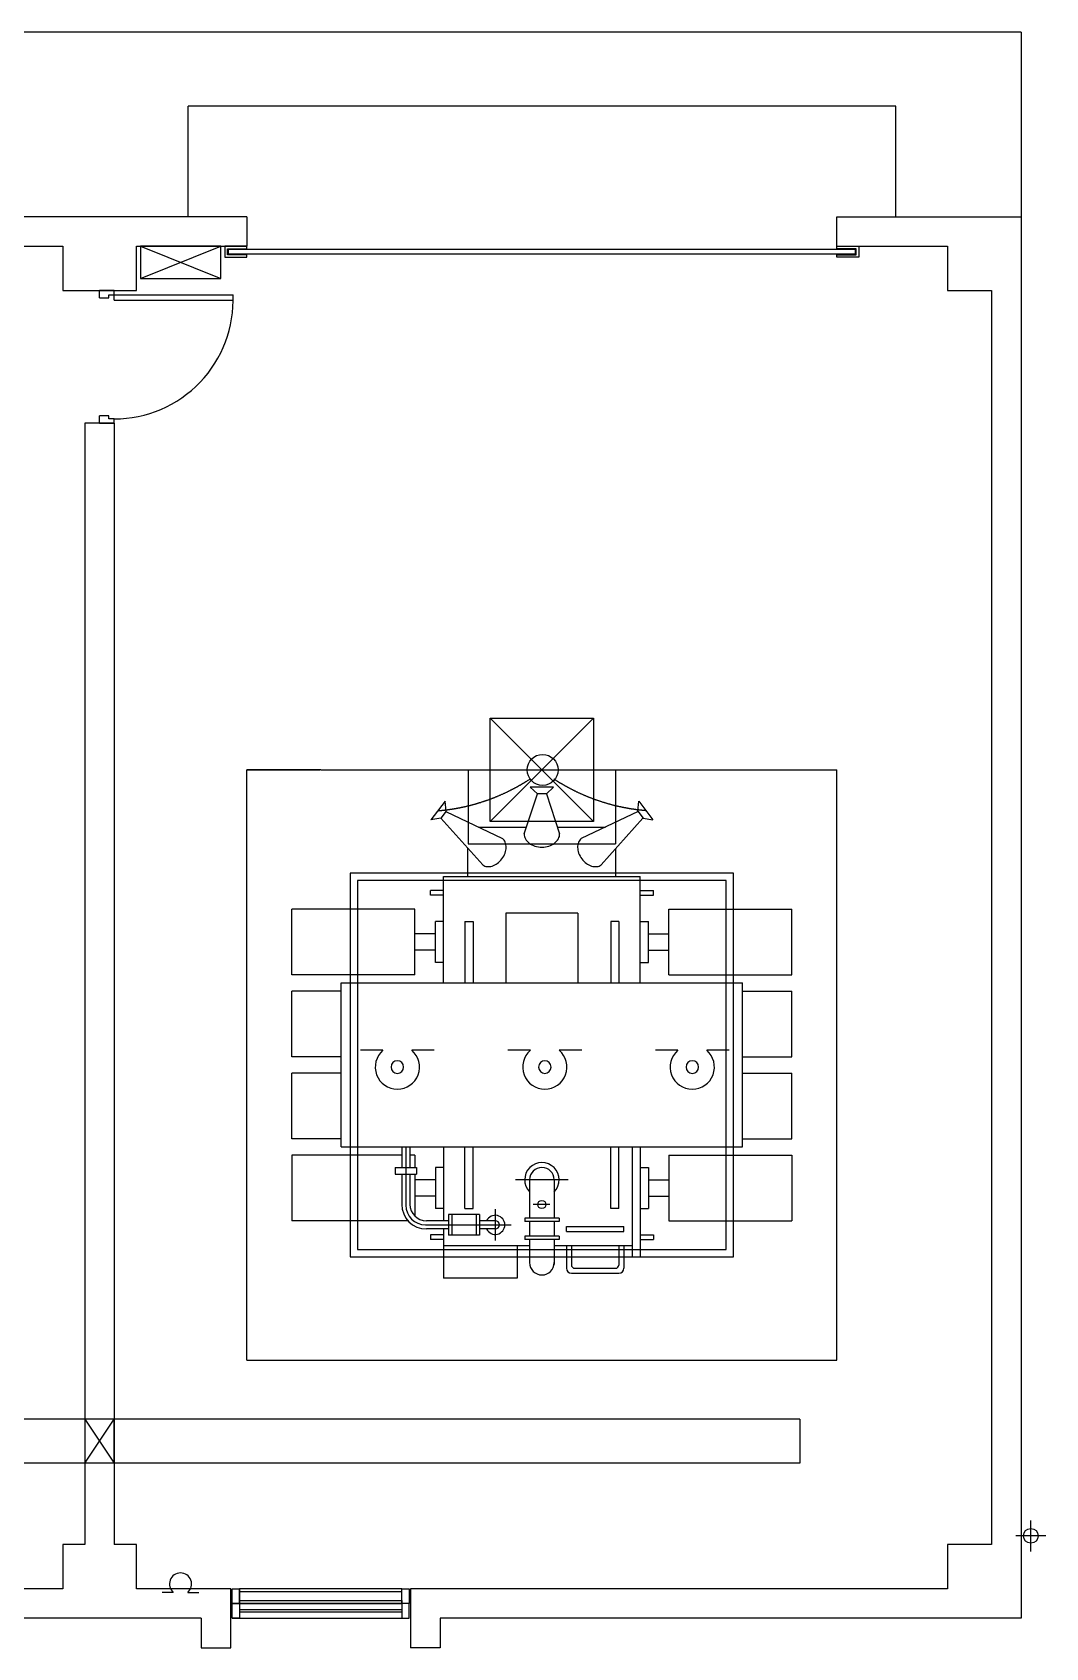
# Model space of a CAD drawing. Header units: millimetres. Extents: x 187491 to 227291, y -66367 to -35122.
# Drawn here: x 211818 to 218691, y -58541 to -47591 of the extents above; entities that cross this region are included whole.
import ezdxf

# ---------------------------------------------------------------- set-up
doc = ezdxf.new("R2010")
doc.units = ezdxf.units.MM
doc.layers.add('TZ-BASE', color=253, linetype='Continuous')

msp = doc.modelspace()

# ---------------------------------------------------------------- linework, layer by layer
at = {"layer": 'TZ-BASE'}
for p, q in [((218524.2, -47590.7), (196724.2, -47590.7)), ((218524.2, -47590.7), (218524.2, -48840.7)), ((212874.2, -48840.7), (212874.2, -48090.7)), ((217674.2, -48840.7), (217674.2, -48090.7)), ((213274.2, -48840.7), (211274.2, -48840.7)), ((213274.2, -48840.7), (213274.2, -49040.7)), ((217274, -49040.7), (217274, -48840.7)), ((217274.2, -48840.7), (218524.2, -48840.7)), ((218524.2, -48840.7), (218524.2, -58340.7)), ((211274.2, -49040.7), (212024.2, -49040.7)), ((212024.2, -49040.7), (212024.2, -49340.7)), ((212524.2, -49340.7), (212524.2, -49040.7)), ((212524.2, -49040.7), (213274.2, -49040.7)), ((212551.2, -49040.7), (212551.2, -49259.1)), ((213097.2, -49040.7), (212551.2, -49040.7)), ((212551.2, -49259.1), (213097.2, -49040.7)), ((212551.2, -49040.7), (213097.2, -49259.1)), ((213097.2, -49259.1), (213097.2, -49040.7)), ((213274.2, -49040.7), (213124.2, -49040.7)), ((213124.2, -49040.7), (213124.2, -49115.7)), ((213274.2, -49058.2), (213274.2, -49040.7)), ((217273.9, -49040.7), (217423.9, -49040.7)), ((217273.9, -49058.2), (217273.9, -49040.7)), ((217274.2, -49040.7), (218024.2, -49040.7)), ((217423.9, -49040.7), (217423.9, -49115.7)), ((218024.2, -49040.7), (218024.2, -49340.7)), ((213124.2, -49115.7), (213274.2, -49115.7)), ((213142.2, -49098.2), (213142.2, -49058.2)), ((213142.2, -49058.2), (213274.2, -49058.2)), ((213274.2, -49098.2), (213142.2, -49098.2)), ((213147.2, -49063.2), (213147.2, -49093.2)), ((217400.9, -49063.2), (213147.2, -49063.2)), ((213147.2, -49093.2), (217400.9, -49093.2)), ((213274.2, -49115.7), (213274.2, -49098.2)), ((217405.9, -49058.2), (217273.9, -49058.2)), ((217273.9, -49115.7), (217273.9, -49098.2)), ((217273.9, -49098.2), (217405.9, -49098.2)), ((217423.9, -49115.7), (217273.9, -49115.7)), ((217400.9, -49093.2), (217400.9, -49063.2)), ((217405.9, -49098.2), (217405.9, -49058.2)), ((212551.2, -49259.1), (213097.2, -49259.1)), ((212024.2, -49340.7), (212524.2, -49340.7)), ((212274.2, -49390.6), (212274.2, -49340.7)), ((212374.2, -49340.7), (212274.2, -49340.7)), ((212338.3, -49390.6), (212338.3, -49370.1)), ((212338.3, -49370.1), (212374.2, -49370.1)), ((212374.2, -49370.1), (212374.2, -49340.7)), ((212374.2, -49405.3), (212374.2, -49370.1)), ((212374.2, -49370.1), (213179.4, -49370.1)), ((218024.2, -49340.7), (218324.2, -49340.7)), ((218324.2, -49340.7), (218324.2, -57840.7)), ((212274.2, -49390.6), (212338.3, -49390.6)), ((212374.2, -49405.3), (213180.2, -49405.3)), ((212174.2, -50240.7), (212174.2, -57840.7)), ((212374.2, -50240.7), (212174.2, -50240.7)), ((212274.2, -50240.7), (212274.2, -50190.8)), ((212338.3, -50190.8), (212274.2, -50190.8)), ((212274.2, -50240.7), (212374.2, -50240.7)), ((212338.3, -50211.3), (212338.3, -50190.8)), ((212338.3, -50211.3), (212338.3, -50190.8)), ((212374.2, -50211.3), (212338.3, -50211.3)), ((212374.2, -50240.7), (212374.2, -50211.3)), ((212374.2, -50240.7), (212374.2, -57840.7)), ((213274.2, -53590.7), (213274.2, -52590.7)), ((213774.2, -52590.7), (213274.2, -52590.7)), ((213274.2, -52590.7), (213769.2, -52590.7)), ((213774.2, -52590.7), (214774.2, -52590.7)), ((214774.2, -52590.7), (214774.2, -53090.7)), ((214774.2, -52590.7), (215774.2, -52590.7)), ((215165.7, -52670.1), (215168.4, -52668.5)), ((215168.4, -52668.5), (215171.3, -52666.7)), ((215171.3, -52666.7), (215174.3, -52664.8)), ((215174.3, -52664.8), (215177.6, -52662.7)), ((215177.6, -52662.7), (215181.2, -52660.4)), ((215181.2, -52660.4), (215185.1, -52657.8)), ((215185.1, -52657.8), (215189.3, -52655)), ((215189.3, -52655), (215193.9, -52651.9)), ((215359.1, -52655), (215354.5, -52651.9)), ((215363.3, -52657.8), (215359.1, -52655)), ((215367.2, -52660.4), (215363.3, -52657.8)), ((215370.7, -52662.7), (215367.2, -52660.4)), ((215374.1, -52664.8), (215370.7, -52662.7)), ((215377.1, -52666.7), (215374.1, -52664.8)), ((215380, -52668.5), (215377.1, -52666.7)), ((215382.7, -52670.1), (215380, -52668.5)), ((215774.2, -52590.7), (216774.2, -52590.7)), ((215774.2, -52590.7), (215774.2, -53090.7)), ((216774.2, -52590.7), (217274.2, -52590.7)), ((216774.2, -52590.7), (217269.2, -52590.7)), ((217274.2, -53590.7), (217274.2, -52590.7)), ((214947.6, -52779.2), (214950.9, -52777.9)), ((214950.9, -52777.9), (214954.2, -52776.6)), ((214954.2, -52776.6), (214957.4, -52775.2)), ((214957.4, -52775.2), (214960.7, -52773.9)), ((214960.7, -52773.9), (214963.9, -52772.6)), ((214963.9, -52772.6), (214967.1, -52771.2)), ((214967.1, -52771.2), (214970.4, -52769.9)), ((214970.4, -52769.9), (214973.7, -52768.5)), ((214973.7, -52768.5), (214977.1, -52767)), ((214977.1, -52767), (214980.5, -52765.6)), ((214980.5, -52765.6), (214984.1, -52764)), ((214984.1, -52764), (214987.7, -52762.5)), ((214987.7, -52762.5), (214991.4, -52760.9)), ((214991.4, -52760.9), (214995.2, -52759.3)), ((214995.2, -52759.3), (214999.1, -52757.6)), ((214999.1, -52757.6), (215003, -52755.9)), ((215003, -52755.9), (215006.9, -52754.2)), ((215006.9, -52754.2), (215010.8, -52752.5)), ((215010.8, -52752.5), (215014.6, -52750.8)), ((215014.6, -52750.8), (215018.5, -52749)), ((215018.5, -52749), (215022.3, -52747.3)), ((215022.3, -52747.3), (215026, -52745.6)), ((215026, -52745.6), (215029.7, -52743.9)), ((215029.7, -52743.9), (215033.3, -52742.3)), ((215033.3, -52742.3), (215036.8, -52740.6)), ((215036.8, -52740.6), (215040.2, -52739)), ((215040.2, -52739), (215043.5, -52737.4)), ((215043.5, -52737.4), (215046.7, -52735.8)), ((215046.7, -52735.8), (215049.8, -52734.3)), ((215049.8, -52734.3), (215052.8, -52732.7)), ((215052.8, -52732.7), (215055.8, -52731.2)), ((215055.8, -52731.2), (215058.7, -52729.7)), ((215058.7, -52729.7), (215061.7, -52728.2)), ((215061.7, -52728.2), (215064.6, -52726.7)), ((215064.6, -52726.7), (215067.5, -52725.2)), ((215067.5, -52725.2), (215070.5, -52723.6)), ((215070.5, -52723.6), (215073.4, -52722.1)), ((215073.4, -52722.1), (215076.4, -52720.5)), ((215076.4, -52720.5), (215079.4, -52719)), ((215079.4, -52719), (215082.3, -52717.4)), ((215082.3, -52717.4), (215085.2, -52715.9)), ((215085.2, -52715.9), (215088, -52714.4)), ((215088, -52714.4), (215090.8, -52713)), ((215090.8, -52713), (215093.4, -52711.6)), ((215093.4, -52711.6), (215096, -52710.2)), ((215096, -52710.2), (215098.4, -52708.8)), ((215098.4, -52708.8), (215100.9, -52707.5)), ((215100.9, -52707.5), (215103.3, -52706.1)), ((215103.3, -52706.1), (215105.7, -52704.8)), ((215105.7, -52704.8), (215108.2, -52703.5)), ((215108.2, -52703.5), (215110.6, -52702.1)), ((215110.6, -52702.1), (215113.1, -52700.7)), ((215113.1, -52700.7), (215115.7, -52699.3)), ((215115.7, -52699.3), (215118.2, -52697.8)), ((215118.2, -52697.8), (215120.8, -52696.4)), ((215120.8, -52696.4), (215123.3, -52695)), ((215123.3, -52695), (215125.8, -52693.6)), ((215125.8, -52693.6), (215128.3, -52692.2)), ((215128.3, -52692.2), (215130.7, -52690.9)), ((215130.7, -52690.9), (215132.9, -52689.6)), ((215132.9, -52689.6), (215135.1, -52688.3)), ((215135.1, -52688.3), (215137.3, -52687.1)), ((215137.3, -52687.1), (215139.4, -52685.9)), ((215139.4, -52685.9), (215141.4, -52684.7)), ((215141.4, -52684.7), (215143.4, -52683.6)), ((215143.4, -52683.6), (215145.5, -52682.4)), ((215145.5, -52682.4), (215147.5, -52681.2)), ((215147.5, -52681.2), (215149.6, -52679.9)), ((215149.6, -52679.9), (215151.7, -52678.7)), ((215151.7, -52678.7), (215153.8, -52677.4)), ((215153.7, -53023.9), (215244, -52753)), ((215153.8, -52677.4), (215156, -52676.1)), ((215156, -52676.1), (215158.3, -52674.7)), ((215158.3, -52674.7), (215160.6, -52673.2)), ((215160.6, -52673.2), (215163.1, -52671.7)), ((215163.1, -52671.7), (215165.7, -52670.1)), ((215243.9, -52753), (215194.7, -52707.5)), ((215353.7, -52707.5), (215194.7, -52707.5)), ((215304.5, -52753), (215243.9, -52753)), ((215304.4, -52753), (215394.7, -53023.9)), ((215304.5, -52753), (215353.7, -52707.5)), ((215385.3, -52671.7), (215382.7, -52670.1)), ((215387.8, -52673.2), (215385.3, -52671.7)), ((215390.1, -52674.7), (215387.8, -52673.2)), ((215392.4, -52676.1), (215390.1, -52674.7)), ((215394.6, -52677.4), (215392.4, -52676.1)), ((215396.7, -52678.7), (215394.6, -52677.4)), ((215398.8, -52679.9), (215396.7, -52678.7)), ((215400.9, -52681.2), (215398.8, -52679.9)), ((215402.9, -52682.4), (215400.9, -52681.2)), ((215404.9, -52683.6), (215402.9, -52682.4)), ((215407, -52684.7), (215404.9, -52683.6)), ((215409, -52685.9), (215407, -52684.7)), ((215411.1, -52687.1), (215409, -52685.9)), ((215413.3, -52688.3), (215411.1, -52687.1)), ((215415.5, -52689.6), (215413.3, -52688.3)), ((215417.7, -52690.9), (215415.5, -52689.6)), ((215420.1, -52692.2), (215417.7, -52690.9)), ((215422.5, -52693.6), (215420.1, -52692.2)), ((215425.1, -52695), (215422.5, -52693.6)), ((215427.6, -52696.4), (215425.1, -52695)), ((215430.1, -52697.8), (215427.6, -52696.4)), ((215432.7, -52699.3), (215430.1, -52697.8)), ((215435.3, -52700.7), (215432.7, -52699.3)), ((215437.8, -52702.1), (215435.3, -52700.7)), ((215440.2, -52703.5), (215437.8, -52702.1)), ((215442.7, -52704.8), (215440.2, -52703.5)), ((215445.1, -52706.1), (215442.7, -52704.8)), ((215447.5, -52707.5), (215445.1, -52706.1)), ((215449.9, -52708.8), (215447.5, -52707.5)), ((215452.4, -52710.2), (215449.9, -52708.8)), ((215455, -52711.6), (215452.4, -52710.2)), ((215457.6, -52713), (215455, -52711.6)), ((215460.4, -52714.4), (215457.6, -52713)), ((215463.2, -52715.9), (215460.4, -52714.4)), ((215466.1, -52717.4), (215463.2, -52715.9)), ((215469, -52719), (215466.1, -52717.4)), ((215472, -52720.5), (215469, -52719)), ((215474.9, -52722.1), (215472, -52720.5)), ((215477.9, -52723.6), (215474.9, -52722.1)), ((215480.9, -52725.2), (215477.9, -52723.6)), ((215483.8, -52726.7), (215480.9, -52725.2)), ((215486.7, -52728.2), (215483.8, -52726.7)), ((215489.6, -52729.7), (215486.7, -52728.2)), ((215492.6, -52731.2), (215489.6, -52729.7)), ((215495.5, -52732.7), (215492.6, -52731.2)), ((215498.6, -52734.3), (215495.5, -52732.7)), ((215501.7, -52735.8), (215498.6, -52734.3)), ((215504.9, -52737.4), (215501.7, -52735.8)), ((215508.2, -52739), (215504.9, -52737.4)), ((215511.6, -52740.6), (215508.2, -52739)), ((215515.1, -52742.3), (215511.6, -52740.6)), ((215518.7, -52743.9), (215515.1, -52742.3)), ((215522.4, -52745.6), (215518.7, -52743.9)), ((215526.1, -52747.3), (215522.4, -52745.6)), ((215529.9, -52749), (215526.1, -52747.3)), ((215533.8, -52750.8), (215529.9, -52749)), ((215537.6, -52752.5), (215533.8, -52750.8)), ((215541.5, -52754.2), (215537.6, -52752.5)), ((215545.4, -52755.9), (215541.5, -52754.2)), ((215549.3, -52757.6), (215545.4, -52755.9)), ((215553.2, -52759.3), (215549.3, -52757.6)), ((215556.9, -52760.9), (215553.2, -52759.3)), ((215560.7, -52762.5), (215556.9, -52760.9)), ((215564.3, -52764), (215560.7, -52762.5)), ((215567.9, -52765.6), (215564.3, -52764)), ((215571.3, -52767), (215567.9, -52765.6)), ((215574.7, -52768.5), (215571.3, -52767)), ((215578, -52769.9), (215574.7, -52768.5)), ((215581.3, -52771.2), (215578, -52769.9)), ((215584.5, -52772.6), (215581.3, -52771.2)), ((215587.7, -52773.9), (215584.5, -52772.6)), ((215591, -52775.2), (215587.7, -52773.9)), ((215594.2, -52776.6), (215591, -52775.2)), ((215597.5, -52777.9), (215594.2, -52776.6)), ((215600.7, -52779.2), (215597.5, -52777.9)), ((214617.5, -52802.6), (214522, -52929.8)), ((214569, -52867.2), (214571, -52867)), ((214571, -52867), (214572.7, -52866.9)), ((214572.7, -52866.9), (214574.2, -52866.8)), ((214574.2, -52866.8), (214575.4, -52866.7)), ((214575.4, -52866.7), (214576.5, -52866.6)), ((214576.5, -52866.6), (214577.3, -52866.5)), ((214577.3, -52866.5), (214578.1, -52866.4)), ((214578.1, -52866.4), (214578.9, -52866.3)), ((214578.9, -52866.3), (214579.5, -52866.2)), ((214579.5, -52866.2), (214580.2, -52866.2)), ((214580.2, -52866.2), (214580.8, -52866.1)), ((214580.8, -52866.1), (214581.5, -52866)), ((214581.5, -52866), (214582.1, -52866)), ((214582.1, -52866), (214582.7, -52865.9)), ((214582.7, -52865.9), (214583.3, -52865.9)), ((214583.3, -52865.9), (214583.9, -52865.8)), ((214583.9, -52865.8), (214584.5, -52865.8)), ((214584.5, -52865.8), (214585.1, -52865.7)), ((214585.1, -52865.7), (214585.7, -52865.6)), ((214585.7, -52865.6), (214586.4, -52865.6)), ((214586.4, -52865.6), (214587, -52865.5)), ((214587, -52865.5), (214587.7, -52865.5)), ((214587.7, -52865.5), (214588.3, -52865.4)), ((214624.3, -52869.3), (214587.9, -52917.7)), ((214588.3, -52865.4), (214589, -52865.3)), ((214589, -52865.3), (214589.7, -52865.3)), ((214589.7, -52865.3), (214590.5, -52865.2)), ((214590.5, -52865.2), (214591.2, -52865.1)), ((214591.2, -52865.1), (214591.9, -52865.1)), ((214591.9, -52865.1), (214592.6, -52865)), ((214592.6, -52865), (214593.3, -52864.9)), ((214593.3, -52864.9), (214594, -52864.9)), ((214594, -52864.9), (214594.7, -52864.8)), ((214594.7, -52864.8), (214595.4, -52864.7)), ((214595.4, -52864.7), (214596, -52864.7)), ((214596, -52864.7), (214596.6, -52864.6)), ((214596.6, -52864.6), (214597.2, -52864.5)), ((214597.2, -52864.5), (214597.8, -52864.5)), ((214597.8, -52864.5), (214598.4, -52864.4)), ((214598.4, -52864.4), (214599, -52864.4)), ((214599, -52864.4), (214599.7, -52864.3)), ((214599.7, -52864.3), (214600.3, -52864.2)), ((214600.3, -52864.2), (214601, -52864.2)), ((214601, -52864.2), (214601.7, -52864.1)), ((214601.7, -52864.1), (214602.4, -52864)), ((214602.4, -52864), (214603.1, -52863.9)), ((214603.1, -52863.9), (214603.8, -52863.8)), ((214603.8, -52863.8), (214604.6, -52863.8)), ((214604.6, -52863.8), (214605.3, -52863.7)), ((214605.3, -52863.7), (214606, -52863.6)), ((214606, -52863.6), (214606.7, -52863.5)), ((214606.7, -52863.5), (214607.4, -52863.4)), ((214607.4, -52863.4), (214608.1, -52863.4)), ((214608.1, -52863.4), (214608.8, -52863.3)), ((214608.8, -52863.3), (214609.4, -52863.2)), ((214609.4, -52863.2), (214610.1, -52863.1)), ((214610.1, -52863.1), (214610.8, -52863.1)), ((214610.8, -52863.1), (214611.5, -52863)), ((214611.5, -52863), (214612.1, -52862.9)), ((214612.1, -52862.9), (214612.8, -52862.8)), ((214612.8, -52862.8), (214613.5, -52862.7)), ((214613.5, -52862.7), (214614.2, -52862.7)), ((214614.2, -52862.7), (214614.8, -52862.6)), ((214614.8, -52862.6), (214615.5, -52862.5)), ((214615.5, -52862.5), (214616.2, -52862.4)), ((214616.2, -52862.4), (214616.9, -52862.4)), ((214616.9, -52862.4), (214617.6, -52862.3)), ((214624.3, -52869.3), (214617.5, -52802.6)), ((214617.6, -52862.3), (214618.2, -52862.2)), ((214618.2, -52862.2), (214618.9, -52862.1)), ((214618.9, -52862.1), (214619.6, -52862)), ((214619.6, -52862), (214620.2, -52862)), ((214620.2, -52862), (214620.8, -52861.9)), ((214620.8, -52861.9), (214621.4, -52861.8)), ((214621.4, -52861.8), (214622, -52861.7)), ((214622, -52861.7), (214622.6, -52861.7)), ((214622, -52872.2), (215006.8, -53056.3)), ((214622.6, -52861.7), (214623.1, -52861.6)), ((214623.1, -52861.6), (214623.7, -52861.5)), ((214623.7, -52861.5), (214624.3, -52861.5)), ((214624.3, -52861.5), (214624.9, -52861.4)), ((214624.9, -52861.4), (214625.5, -52861.3)), ((214625.5, -52861.3), (214626.3, -52861.2)), ((214626.3, -52861.2), (214627, -52861.1)), ((214627, -52861.1), (214627.9, -52861)), ((214627.9, -52861), (214628.8, -52860.9)), ((214628.8, -52860.9), (214629.8, -52860.7)), ((214629.8, -52860.7), (214631, -52860.6)), ((214631, -52860.6), (214632.2, -52860.4)), ((214632.2, -52860.4), (214633.5, -52860.3)), ((214633.5, -52860.3), (214634.9, -52860.1)), ((214634.9, -52860.1), (214636.4, -52859.9)), ((214636.4, -52859.9), (214638, -52859.6)), ((214638, -52859.6), (214639.6, -52859.4)), ((214639.6, -52859.4), (214641.4, -52859.1)), ((214641.4, -52859.1), (214643.2, -52858.9)), ((214643.2, -52858.9), (214645.1, -52858.6)), ((214645.1, -52858.6), (214647, -52858.3)), ((214647, -52858.3), (214648.9, -52858.1)), ((214648.9, -52858.1), (214650.8, -52857.8)), ((214650.8, -52857.8), (214652.8, -52857.5)), ((214652.8, -52857.5), (214654.7, -52857.3)), ((214654.7, -52857.3), (214656.7, -52857)), ((214656.7, -52857), (214658.7, -52856.7)), ((214658.7, -52856.7), (214660.7, -52856.4)), ((214660.7, -52856.4), (214662.7, -52856.2)), ((214662.7, -52856.2), (214664.7, -52855.9)), ((214664.7, -52855.9), (214666.8, -52855.6)), ((214666.8, -52855.6), (214668.9, -52855.2)), ((214668.9, -52855.2), (214670.9, -52854.9)), ((214670.9, -52854.9), (214673, -52854.6)), ((214673, -52854.6), (214675.1, -52854.3)), ((214675.1, -52854.3), (214677.1, -52853.9)), ((214677.1, -52853.9), (214679.2, -52853.6)), ((214679.2, -52853.6), (214681.2, -52853.3)), ((214681.2, -52853.3), (214683.1, -52852.9)), ((214683.1, -52852.9), (214685.1, -52852.6)), ((214685.1, -52852.6), (214687, -52852.2)), ((214687, -52852.2), (214688.9, -52851.9)), ((214688.9, -52851.9), (214690.8, -52851.5)), ((214690.8, -52851.5), (214692.6, -52851.2)), ((214692.6, -52851.2), (214694.5, -52850.8)), ((214694.5, -52850.8), (214696.3, -52850.5)), ((214696.3, -52850.5), (214698.2, -52850.1)), ((214698.2, -52850.1), (214700.1, -52849.8)), ((214700.1, -52849.8), (214702, -52849.4)), ((214702, -52849.4), (214703.9, -52849.1)), ((214703.9, -52849.1), (214705.9, -52848.7)), ((214705.9, -52848.7), (214707.9, -52848.3)), ((214707.9, -52848.3), (214710, -52847.9)), ((214710, -52847.9), (214712.2, -52847.5)), ((214712.2, -52847.5), (214714.5, -52847)), ((214714.5, -52847), (214716.9, -52846.6)), ((214716.9, -52846.6), (214719.3, -52846.1)), ((214719.3, -52846.1), (214721.8, -52845.6)), ((214721.8, -52845.6), (214724.3, -52845.1)), ((214724.3, -52845.1), (214726.9, -52844.6)), ((214726.9, -52844.6), (214729.5, -52844.1)), ((214729.5, -52844.1), (214732, -52843.6)), ((214732, -52843.6), (214734.6, -52843.1)), ((214734.6, -52843.1), (214737.2, -52842.5)), ((214737.2, -52842.5), (214739.8, -52842)), ((214739.8, -52842), (214742.5, -52841.4)), ((214742.5, -52841.4), (214745.3, -52840.8)), ((214745.3, -52840.8), (214748.3, -52840.1)), ((214748.3, -52840.1), (214751.5, -52839.4)), ((214751.5, -52839.4), (214754.8, -52838.6)), ((214754.8, -52838.6), (214758.4, -52837.8)), ((214758.4, -52837.8), (214762.2, -52836.9)), ((214762.2, -52836.9), (214766.1, -52836)), ((214766.1, -52836), (214770.2, -52835)), ((214770.2, -52835), (214774.4, -52834)), ((214774.4, -52834), (214778.5, -52833)), ((214778.5, -52833), (214782.7, -52832)), ((214782.7, -52832), (214786.9, -52830.9)), ((214786.9, -52830.9), (214790.9, -52829.9)), ((214790.9, -52829.9), (214794.9, -52828.9)), ((214794.9, -52828.9), (214798.8, -52827.9)), ((214798.8, -52827.9), (214802.7, -52826.9)), ((214802.7, -52826.9), (214806.5, -52825.8)), ((214806.5, -52825.8), (214810.2, -52824.8)), ((214810.2, -52824.8), (214813.8, -52823.8)), ((214813.8, -52823.8), (214817.4, -52822.8)), ((214817.4, -52822.8), (214820.9, -52821.9)), ((214820.9, -52821.9), (214824.4, -52820.9)), ((214824.4, -52820.9), (214827.8, -52819.9)), ((214827.8, -52819.9), (214831.3, -52818.9)), ((214831.3, -52818.9), (214834.7, -52817.9)), ((214834.7, -52817.9), (214838.1, -52816.9)), ((214838.1, -52816.9), (214841.6, -52815.8)), ((214841.6, -52815.8), (214845.1, -52814.8)), ((214845.1, -52814.8), (214848.7, -52813.7)), ((214848.7, -52813.7), (214852.2, -52812.6)), ((214852.2, -52812.6), (214855.9, -52811.5)), ((214855.9, -52811.5), (214859.5, -52810.4)), ((214859.5, -52810.4), (214863.1, -52809.2)), ((214863.1, -52809.2), (214866.7, -52808.1)), ((214866.7, -52808.1), (214870.3, -52806.9)), ((214870.3, -52806.9), (214873.9, -52805.8)), ((214873.9, -52805.8), (214877.4, -52804.6)), ((214877.4, -52804.6), (214880.9, -52803.5)), ((214880.9, -52803.5), (214884.3, -52802.3)), ((214884.3, -52802.3), (214887.7, -52801.2)), ((214887.7, -52801.2), (214891.2, -52800)), ((214891.2, -52800), (214894.6, -52798.8)), ((214894.6, -52798.8), (214898.1, -52797.6)), ((214898.1, -52797.6), (214901.6, -52796.3)), ((214901.6, -52796.3), (214905.2, -52795.1)), ((214905.2, -52795.1), (214908.8, -52793.8)), ((214908.8, -52793.8), (214912.5, -52792.5)), ((214912.5, -52792.5), (214916.1, -52791.2)), ((214916.1, -52791.2), (214919.8, -52789.8)), ((214919.8, -52789.8), (214923.4, -52788.5)), ((214923.4, -52788.5), (214927, -52787.2)), ((214927, -52787.2), (214930.6, -52785.8)), ((214930.6, -52785.8), (214934.1, -52784.5)), ((214934.1, -52784.5), (214937.6, -52783.2)), ((214937.6, -52783.2), (214941, -52781.8)), ((214941, -52781.8), (214944.3, -52780.5)), ((214944.3, -52780.5), (214947.6, -52779.2)), ((215926.3, -52872.2), (215541.6, -53056.3)), ((215604.1, -52780.5), (215600.7, -52779.2)), ((215607.4, -52781.8), (215604.1, -52780.5)), ((215610.8, -52783.2), (215607.4, -52781.8)), ((215614.3, -52784.5), (215610.8, -52783.2)), ((215617.8, -52785.8), (215614.3, -52784.5)), ((215621.3, -52787.2), (215617.8, -52785.8)), ((215625, -52788.5), (215621.3, -52787.2)), ((215628.6, -52789.8), (215625, -52788.5)), ((215632.3, -52791.2), (215628.6, -52789.8)), ((215635.9, -52792.5), (215632.3, -52791.2)), ((215639.6, -52793.8), (215635.9, -52792.5)), ((215643.2, -52795.1), (215639.6, -52793.8)), ((215646.8, -52796.3), (215643.2, -52795.1)), ((215650.3, -52797.6), (215646.8, -52796.3)), ((215653.8, -52798.8), (215650.3, -52797.6)), ((215657.2, -52800), (215653.8, -52798.8)), ((215660.7, -52801.2), (215657.2, -52800)), ((215664.1, -52802.3), (215660.7, -52801.2)), ((215667.5, -52803.5), (215664.1, -52802.3)), ((215671, -52804.6), (215667.5, -52803.5)), ((215674.5, -52805.8), (215671, -52804.6)), ((215678.1, -52806.9), (215674.5, -52805.8)), ((215681.6, -52808.1), (215678.1, -52806.9)), ((215685.3, -52809.2), (215681.6, -52808.1)), ((215688.9, -52810.4), (215685.3, -52809.2)), ((215692.5, -52811.5), (215688.9, -52810.4)), ((215696.1, -52812.6), (215692.5, -52811.5)), ((215699.7, -52813.7), (215696.1, -52812.6)), ((215703.3, -52814.8), (215699.7, -52813.7)), ((215706.8, -52815.8), (215703.3, -52814.8)), ((215710.3, -52816.9), (215706.8, -52815.8)), ((215713.7, -52817.9), (215710.3, -52816.9)), ((215717.1, -52818.9), (215713.7, -52817.9)), ((215720.6, -52819.9), (215717.1, -52818.9)), ((215724, -52820.9), (215720.6, -52819.9)), ((215727.5, -52821.9), (215724, -52820.9)), ((215731, -52822.8), (215727.5, -52821.9)), ((215734.6, -52823.8), (215731, -52822.8)), ((215738.2, -52824.8), (215734.6, -52823.8)), ((215741.9, -52825.8), (215738.2, -52824.8)), ((215745.7, -52826.9), (215741.9, -52825.8)), ((215749.5, -52827.9), (215745.7, -52826.9)), ((215753.5, -52828.9), (215749.5, -52827.9)), ((215757.4, -52829.9), (215753.5, -52828.9)), ((215761.5, -52830.9), (215757.4, -52829.9)), ((215765.7, -52832), (215761.5, -52830.9)), ((215769.8, -52833), (215765.7, -52832)), ((215774, -52834), (215769.8, -52833)), ((215778.2, -52835), (215774, -52834)), ((215782.2, -52836), (215778.2, -52835)), ((215786.2, -52836.9), (215782.2, -52836)), ((215790, -52837.8), (215786.2, -52836.9)), ((215793.6, -52838.6), (215790, -52837.8)), ((215796.9, -52839.4), (215793.6, -52838.6)), ((215800.1, -52840.1), (215796.9, -52839.4)), ((215803, -52840.8), (215800.1, -52840.1)), ((215805.9, -52841.4), (215803, -52840.8)), ((215808.6, -52842), (215805.9, -52841.4)), ((215811.2, -52842.5), (215808.6, -52842)), ((215813.8, -52843.1), (215811.2, -52842.5)), ((215816.3, -52843.6), (215813.8, -52843.1)), ((215818.9, -52844.1), (215816.3, -52843.6)), ((215821.5, -52844.6), (215818.9, -52844.1)), ((215824, -52845.1), (215821.5, -52844.6)), ((215826.6, -52845.6), (215824, -52845.1)), ((215829.1, -52846.1), (215826.6, -52845.6)), ((215831.5, -52846.6), (215829.1, -52846.1)), ((215833.9, -52847), (215831.5, -52846.6)), ((215836.2, -52847.5), (215833.9, -52847)), ((215838.4, -52847.9), (215836.2, -52847.5)), ((215840.5, -52848.3), (215838.4, -52847.9)), ((215842.5, -52848.7), (215840.5, -52848.3)), ((215844.5, -52849.1), (215842.5, -52848.7)), ((215846.4, -52849.4), (215844.5, -52849.1)), ((215848.3, -52849.8), (215846.4, -52849.4)), ((215850.2, -52850.1), (215848.3, -52849.8)), ((215852.1, -52850.5), (215850.2, -52850.1)), ((215853.9, -52850.8), (215852.1, -52850.5)), ((215855.8, -52851.2), (215853.9, -52850.8)), ((215857.6, -52851.5), (215855.8, -52851.2)), ((215859.5, -52851.9), (215857.6, -52851.5)), ((215861.4, -52852.2), (215859.5, -52851.9)), ((215863.3, -52852.6), (215861.4, -52852.2)), ((215865.3, -52852.9), (215863.3, -52852.6)), ((215867.2, -52853.3), (215865.3, -52852.9)), ((215869.2, -52853.6), (215867.2, -52853.3)), ((215871.3, -52853.9), (215869.2, -52853.6)), ((215873.3, -52854.3), (215871.3, -52853.9)), ((215875.4, -52854.6), (215873.3, -52854.3)), ((215877.5, -52854.9), (215875.4, -52854.6)), ((215879.5, -52855.2), (215877.5, -52854.9)), ((215881.6, -52855.6), (215879.5, -52855.2)), ((215883.7, -52855.9), (215881.6, -52855.6)), ((215885.7, -52856.2), (215883.7, -52855.9)), ((215887.7, -52856.4), (215885.7, -52856.2)), ((215889.7, -52856.7), (215887.7, -52856.4)), ((215891.7, -52857), (215889.7, -52856.7)), ((215893.7, -52857.3), (215891.7, -52857)), ((215895.6, -52857.5), (215893.7, -52857.3)), ((215897.6, -52857.8), (215895.6, -52857.5)), ((215899.5, -52858.1), (215897.6, -52857.8)), ((215901.4, -52858.3), (215899.5, -52858.1)), ((215903.3, -52858.6), (215901.4, -52858.3)), ((215905.2, -52858.9), (215903.3, -52858.6)), ((215907, -52859.1), (215905.2, -52858.9)), ((215908.7, -52859.4), (215907, -52859.1)), ((215910.4, -52859.6), (215908.7, -52859.4)), ((215912, -52859.9), (215910.4, -52859.6)), ((215913.5, -52860.1), (215912, -52859.9)), ((215914.9, -52860.3), (215913.5, -52860.1)), ((215916.2, -52860.4), (215914.9, -52860.3)), ((215917.4, -52860.6), (215916.2, -52860.4)), ((215918.5, -52860.7), (215917.4, -52860.6)), ((215919.6, -52860.9), (215918.5, -52860.7)), ((215920.5, -52861), (215919.6, -52860.9)), ((215921.3, -52861.1), (215920.5, -52861)), ((215922.1, -52861.2), (215921.3, -52861.1)), ((215922.8, -52861.3), (215922.1, -52861.2)), ((215923.5, -52861.4), (215922.8, -52861.3)), ((215924.1, -52861.5), (215923.5, -52861.4)), ((215924.1, -52869.3), (215930.9, -52802.6)), ((215924.7, -52861.5), (215924.1, -52861.5)), ((215924.1, -52869.3), (215960.5, -52917.7)), ((215925.3, -52861.6), (215924.7, -52861.5)), ((215925.8, -52861.7), (215925.3, -52861.6)), ((215926.4, -52861.7), (215925.8, -52861.7)), ((215927, -52861.8), (215926.4, -52861.7)), ((215927.6, -52861.9), (215927, -52861.8)), ((215928.2, -52862), (215927.6, -52861.9)), ((215928.8, -52862), (215928.2, -52862)), ((215929.5, -52862.1), (215928.8, -52862)), ((215930.2, -52862.2), (215929.5, -52862.1)), ((215930.8, -52862.3), (215930.2, -52862.2)), ((215931.5, -52862.4), (215930.8, -52862.3)), ((215930.9, -52802.6), (216026.4, -52929.8)), ((215932.2, -52862.4), (215931.5, -52862.4)), ((215932.9, -52862.5), (215932.2, -52862.4)), ((215933.6, -52862.6), (215932.9, -52862.5)), ((215934.2, -52862.7), (215933.6, -52862.6)), ((215934.9, -52862.7), (215934.2, -52862.7)), ((215935.6, -52862.8), (215934.9, -52862.7)), ((215936.2, -52862.9), (215935.6, -52862.8)), ((215936.9, -52863), (215936.2, -52862.9)), ((215937.6, -52863.1), (215936.9, -52863)), ((215938.3, -52863.1), (215937.6, -52863.1)), ((215938.9, -52863.2), (215938.3, -52863.1)), ((215939.6, -52863.3), (215938.9, -52863.2)), ((215940.3, -52863.4), (215939.6, -52863.3)), ((215941, -52863.4), (215940.3, -52863.4)), ((215941.7, -52863.5), (215941, -52863.4)), ((215942.4, -52863.6), (215941.7, -52863.5)), ((215943.1, -52863.7), (215942.4, -52863.6)), ((215943.8, -52863.8), (215943.1, -52863.7)), ((215944.6, -52863.8), (215943.8, -52863.8)), ((215945.3, -52863.9), (215944.6, -52863.8)), ((215946, -52864), (215945.3, -52863.9)), ((215946.7, -52864.1), (215946, -52864)), ((215947.4, -52864.2), (215946.7, -52864.1)), ((215948.1, -52864.2), (215947.4, -52864.2)), ((215948.7, -52864.3), (215948.1, -52864.2)), ((215949.4, -52864.4), (215948.7, -52864.3)), ((215950, -52864.4), (215949.4, -52864.4)), ((215950.6, -52864.5), (215950, -52864.4)), ((215951.2, -52864.5), (215950.6, -52864.5)), ((215951.8, -52864.6), (215951.2, -52864.5)), ((215952.4, -52864.7), (215951.8, -52864.6)), ((215953, -52864.7), (215952.4, -52864.7)), ((215953.7, -52864.8), (215953, -52864.7)), ((215954.4, -52864.9), (215953.7, -52864.8)), ((215955, -52864.9), (215954.4, -52864.9)), ((215955.8, -52865), (215955, -52864.9)), ((215956.5, -52865.1), (215955.8, -52865)), ((215957.2, -52865.1), (215956.5, -52865.1)), ((215957.9, -52865.2), (215957.2, -52865.1)), ((215958.6, -52865.3), (215957.9, -52865.2)), ((215959.4, -52865.3), (215958.6, -52865.3)), ((215960, -52865.4), (215959.4, -52865.3)), ((215960.7, -52865.5), (215960, -52865.4)), ((215961.4, -52865.5), (215960.7, -52865.5)), ((215962, -52865.6), (215961.4, -52865.5)), ((215962.7, -52865.6), (215962, -52865.6)), ((215963.3, -52865.7), (215962.7, -52865.6)), ((215963.9, -52865.8), (215963.3, -52865.7)), ((215964.5, -52865.8), (215963.9, -52865.8)), ((215965.1, -52865.9), (215964.5, -52865.8)), ((215965.7, -52865.9), (215965.1, -52865.9)), ((215966.3, -52866), (215965.7, -52865.9)), ((215966.9, -52866), (215966.3, -52866)), ((215967.6, -52866.1), (215966.9, -52866)), ((215968.2, -52866.2), (215967.6, -52866.1)), ((215968.8, -52866.2), (215968.2, -52866.2)), ((215969.5, -52866.3), (215968.8, -52866.2)), ((215970.2, -52866.4), (215969.5, -52866.3)), ((215971, -52866.5), (215970.2, -52866.4)), ((215971.9, -52866.6), (215971, -52866.5)), ((215973, -52866.7), (215971.9, -52866.6)), ((215974.2, -52866.8), (215973, -52866.7)), ((215975.6, -52866.9), (215974.2, -52866.8)), ((215977.4, -52867), (215975.6, -52866.9)), ((215979.4, -52867.2), (215977.4, -52867)), ((214587.9, -52917.7), (214522, -52929.8)), ((214873.1, -53234.5), (214588.7, -52916.7)), ((214843.8, -52978.3), (215168.9, -52978.3)), ((214843.8, -52978.3), (215168.9, -52978.3)), ((215379.5, -52978.3), (215704.6, -52978.3)), ((215379.5, -52978.3), (215704.6, -52978.3)), ((215675.3, -53234.5), (215959.7, -52916.7)), ((215960.5, -52917.7), (216026.4, -52929.8)), ((214774.2, -53090.7), (215774.2, -53090.7)), ((214772.9, -53312.5), (214772.9, -53122.5)), ((214772.9, -53312.5), (214772.9, -53122.5)), ((214772.9, -53312.5), (214772.9, -53122.5)), ((214772.9, -53312.5), (214772.9, -53122.5)), ((215775.5, -53312.5), (215775.5, -53122.5)), ((215775.5, -53312.5), (215775.5, -53122.5)), ((213974.2, -53290.7), (213974.2, -55890.7)), ((216574.2, -53290.7), (213974.2, -53290.7)), ((214607.3, -54035), (214607.3, -53312.5)), ((214607.3, -53312.5), (215941.1, -53312.5)), ((214772.9, -53312.5), (215775.5, -53312.5)), ((215941.1, -54035), (215941.1, -53312.5)), ((216574.2, -55890.7), (216574.2, -53290.7)), ((214024.2, -53340.7), (214024.2, -55840.7)), ((216524.2, -53340.7), (214024.2, -53340.7)), ((214518.4, -53440.3), (214518.4, -53407)), ((214518.4, -53440.3), (214518.4, -53407)), ((214607.3, -53407), (214518.4, -53407)), ((214607.3, -53407), (214518.4, -53407)), ((215941.1, -53407), (216030, -53407)), ((215941.1, -53407), (216030, -53407)), ((216030, -53440.3), (216030, -53407)), ((216030, -53440.3), (216030, -53407)), ((216524.2, -55840.7), (216524.2, -53340.7)), ((214412.8, -53534.8), (213579.2, -53534.8)), ((213579.2, -53979.4), (213579.2, -53534.8)), ((214412.8, -53979.4), (214412.8, -53534.8)), ((214607.3, -53440.3), (214518.4, -53440.3)), ((214607.3, -53440.3), (214518.4, -53440.3)), ((215941.1, -53440.3), (216030, -53440.3)), ((215941.1, -53440.3), (216030, -53440.3)), ((216135.6, -53979.4), (216135.6, -53534.8)), ((216135.6, -53534.8), (216969.2, -53534.8)), ((216969.2, -53979.4), (216969.2, -53534.8)), ((213274.2, -54590.7), (213274.2, -53590.7)), ((214551.7, -53896), (214551.7, -53618.2)), ((214551.7, -53896), (214551.7, -53618.2)), ((214607.3, -53618.2), (214551.7, -53618.2)), ((214607.3, -53618.2), (214551.7, -53618.2)), ((214751.8, -53618.2), (214751.8, -54035)), ((214751.8, -53618.2), (214751.8, -54035)), ((214751.8, -53618.2), (214807.4, -53618.2)), ((214751.8, -53618.2), (214807.4, -53618.2)), ((214807.4, -53618.2), (214807.4, -54035)), ((214807.4, -53618.2), (214807.4, -54035)), ((215029.7, -53562.6), (215029.7, -54035)), ((215518.7, -53562.6), (215029.7, -53562.6)), ((215518.7, -53562.6), (215518.7, -54035)), ((215741, -53618.2), (215741, -54035)), ((215796.6, -53618.2), (215741, -53618.2)), ((215796.6, -53618.2), (215796.6, -54035)), ((215941.1, -53618.2), (215996.7, -53618.2)), ((215941.1, -53618.2), (215996.7, -53618.2)), ((215996.7, -53896), (215996.7, -53618.2)), ((215996.7, -53896), (215996.7, -53618.2)), ((217274.2, -54590.7), (217274.2, -53590.7)), ((214551.7, -53701.5), (214412.8, -53701.5)), ((214551.7, -53701.5), (214412.8, -53701.5)), ((215996.7, -53701.5), (216135.6, -53701.5)), ((215996.7, -53701.5), (216135.6, -53701.5)), ((214551.7, -53812.7), (214412.8, -53812.7)), ((214551.7, -53812.7), (214412.8, -53812.7)), ((215996.7, -53812.7), (216135.6, -53812.7)), ((215996.7, -53812.7), (216135.6, -53812.7)), ((214412.8, -53979.4), (213579.2, -53979.4)), ((214607.3, -53896), (214551.7, -53896)), ((214607.3, -53896), (214551.7, -53896)), ((215941.1, -53896), (215996.7, -53896)), ((215941.1, -53896), (215996.7, -53896)), ((216135.6, -53979.4), (216969.2, -53979.4)), ((213579.2, -54535.1), (213579.2, -54090.5)), ((213579.2, -54535.1), (213579.2, -54090.5)), ((213912.6, -54090.5), (213579.2, -54090.5)), ((213912.6, -54090.5), (213579.2, -54090.5)), ((213912.6, -54035), (216635.8, -54035)), ((213912.6, -54035), (216635.8, -54035)), ((213912.6, -55146.4), (213912.6, -54035)), ((213912.6, -55146.4), (213912.6, -54035)), ((216635.8, -55146.4), (216635.8, -54035)), ((216635.8, -55146.4), (216635.8, -54035)), ((216635.8, -54090.5), (216969.2, -54090.5)), ((216635.8, -54090.5), (216969.2, -54090.5)), ((216969.2, -54535.1), (216969.2, -54090.5)), ((216969.2, -54535.1), (216969.2, -54090.5)), ((214196.2, -54491.2, -0.3), (214044.1, -54491.2, -0.3)), ((214544.1, -54491.2, -0.3), (214392, -54491.2, -0.3)), ((215196.2, -54491.2, -0.3), (215044.1, -54491.2, -0.3)), ((215544.1, -54491.2, -0.3), (215392, -54491.2, -0.3)), ((216196.2, -54491.2, -0.3), (216044.1, -54491.2, -0.3)), ((216544.1, -54491.2, -0.3), (216392, -54491.2, -0.3)), ((213274.2, -55590.7), (213274.2, -54590.7)), ((213912.6, -54535.1), (213579.2, -54535.1)), ((213912.6, -54535.1), (213579.2, -54535.1)), ((216635.8, -54535.1), (216969.2, -54535.1)), ((216635.8, -54535.1), (216969.2, -54535.1)), ((217274.2, -55590.7), (217274.2, -54590.7)), ((213912.6, -54646.3), (213579.2, -54646.3)), ((213912.6, -54646.3), (213579.2, -54646.3)), ((213579.2, -55090.9), (213579.2, -54646.3)), ((213579.2, -55090.9), (213579.2, -54646.3)), ((216635.8, -54646.3), (216969.2, -54646.3)), ((216635.8, -54646.3), (216969.2, -54646.3)), ((216969.2, -55090.9), (216969.2, -54646.3)), ((216969.2, -55090.9), (216969.2, -54646.3)), ((213912.6, -55090.9), (213579.2, -55090.9)), ((213912.6, -55090.9), (213579.2, -55090.9)), ((213912.6, -55146.4), (216635.8, -55146.4)), ((213912.6, -55146.4), (216635.8, -55146.4)), ((214323.9, -55146.4), (214323.9, -55285.4)), ((214323.9, -55146.4), (214323.9, -55285.4)), ((214351.7, -55146.4), (214351.7, -55541)), ((214379.5, -55146.4), (214379.5, -55285.4)), ((214379.5, -55146.4), (214379.5, -55285.4)), ((214607.3, -55146.4), (214607.3, -55646.6)), ((214607.3, -55146.4), (214607.3, -55646.6)), ((214751.8, -55563.2), (214751.8, -55146.4)), ((214751.8, -55563.2), (214751.8, -55146.4)), ((214807.4, -55563.2), (214807.4, -55146.4)), ((215741, -55563.2), (215741, -55146.4)), ((215796.6, -55563.2), (215796.6, -55146.4)), ((215885.5, -55146.4), (215885.5, -55891.1)), ((215885.5, -55146.4), (215885.5, -55891.1)), ((215941.1, -55146.4), (215941.1, -55891.1)), ((215941.1, -55146.4), (215941.1, -55891.1)), ((216635.8, -55090.9), (216969.2, -55090.9)), ((216635.8, -55090.9), (216969.2, -55090.9)), ((214323.9, -55202), (213579.2, -55202)), ((213579.2, -55202), (213579.2, -55646.6)), ((214279.4, -55285.4), (214423.9, -55285.4)), ((214279.4, -55285.4), (214423.9, -55285.4)), ((214279.4, -55285.4), (214279.4, -55329.8)), ((214279.4, -55285.4), (214279.4, -55329.8)), ((214412.8, -55202), (214379.5, -55202)), ((214412.8, -55202), (214379.5, -55202)), ((214412.8, -55202), (214412.8, -55285.4)), ((214412.8, -55202), (214412.8, -55285.4)), ((214423.9, -55285.4), (214423.9, -55329.8)), ((214423.9, -55285.4), (214423.9, -55329.8)), ((214607.3, -55285.4), (214551.7, -55285.4)), ((214607.3, -55285.4), (214551.7, -55285.4)), ((214551.7, -55285.4), (214551.7, -55563.2)), ((214551.7, -55285.4), (214551.7, -55563.2)), ((215941.1, -55285.4), (215996.7, -55285.4)), ((215941.1, -55285.4), (215996.7, -55285.4)), ((215996.7, -55285.4), (215996.7, -55563.2)), ((215996.7, -55285.4), (215996.7, -55563.2)), ((216135.6, -55202), (216969.2, -55202)), ((216135.6, -55202), (216135.6, -55646.6)), ((216969.2, -55202), (216969.2, -55646.6)), ((214279.4, -55329.8), (214423.9, -55329.8)), ((214279.4, -55329.8), (214423.9, -55329.8)), ((214323.9, -55329.8), (214323.9, -55535.5)), ((214323.9, -55329.8), (214323.9, -55535.5)), ((214379.5, -55329.8), (214379.5, -55535.5)), ((214379.5, -55329.8), (214379.5, -55535.5)), ((214412.8, -55329.8), (214412.8, -55614.8)), ((214412.8, -55329.8), (214412.8, -55614.8)), ((214551.7, -55368.7), (214412.8, -55368.7)), ((214551.7, -55368.7), (214412.8, -55368.7)), ((215452.6, -55368.7), (215095.8, -55368.7)), ((215452.6, -55368.7), (215095.8, -55368.7)), ((215190.8, -55368.7), (215190.8, -55629.9)), ((215190.8, -55368.7), (215190.8, -55629.9)), ((215357.6, -55368.7), (215357.6, -55629.9)), ((215357.6, -55368.7), (215357.6, -55629.9)), ((215996.7, -55368.7), (216135.6, -55368.7)), ((215996.7, -55368.7), (216135.6, -55368.7)), ((214551.7, -55479.9), (214412.8, -55479.9)), ((214551.7, -55479.9), (214412.8, -55479.9)), ((215996.7, -55479.9), (216135.6, -55479.9)), ((215996.7, -55479.9), (216135.6, -55479.9)), ((213274.2, -56590.7), (213274.2, -55590.7)), ((214607.3, -55563.2), (214551.7, -55563.2)), ((214607.3, -55563.2), (214551.7, -55563.2)), ((214851.8, -55604.9), (214640.7, -55604.9)), ((214640.7, -55604.9), (214640.7, -55743.9)), ((214662.9, -55604.9), (214662.9, -55743.9)), ((214751.8, -55563.2), (214807.4, -55563.2)), ((214829.6, -55604.9), (214829.6, -55743.9)), ((214851.8, -55604.9), (214851.8, -55743.9)), ((214958.1, -55567.5), (214958.1, -55781.3)), ((215328, -55536.5), (215215.1, -55536.5)), ((215328, -55536.5), (215215.1, -55536.5)), ((215796.6, -55563.2), (215741, -55563.2)), ((215941.1, -55563.2), (215996.7, -55563.2)), ((215941.1, -55563.2), (215996.7, -55563.2)), ((217274.2, -56590.7), (217274.2, -55590.7)), ((214366.3, -55646.6), (213579.2, -55646.6)), ((214485, -55674.4), (215065.1, -55674.4)), ((214640.7, -55646.6), (214490.6, -55646.6)), ((214640.7, -55646.6), (214490.6, -55646.6)), ((214640.7, -55702.2), (214490.6, -55702.2)), ((214640.7, -55702.2), (214490.6, -55702.2)), ((214607.3, -55702.2), (214607.3, -56035.6)), ((214607.3, -55702.2), (214607.3, -56035.6)), ((214958.1, -55646.6), (214851.8, -55646.6)), ((214958.1, -55702.2), (214851.8, -55702.2)), ((215157.5, -55629.9), (215157.5, -55652.2)), ((215157.5, -55629.9), (215157.5, -55652.2)), ((215390.9, -55629.9), (215157.5, -55629.9)), ((215390.9, -55629.9), (215157.5, -55629.9)), ((215390.9, -55652.2), (215157.5, -55652.2)), ((215390.9, -55652.2), (215157.5, -55652.2)), ((215190.8, -55652.2), (215190.8, -55752.2)), ((215190.8, -55652.2), (215190.8, -55752.2)), ((215357.6, -55652.2), (215357.6, -55752.2)), ((215357.6, -55652.2), (215357.6, -55752.2)), ((215390.9, -55629.9), (215390.9, -55652.2)), ((215390.9, -55629.9), (215390.9, -55652.2)), ((215440.9, -55685.5), (215829.9, -55685.5)), ((215440.9, -55718.8), (215440.9, -55685.5)), ((215440.9, -55718.8), (215829.9, -55718.8)), ((215829.9, -55718.8), (215829.9, -55685.5)), ((216135.6, -55646.6), (216969.2, -55646.6)), ((214024.2, -55840.7), (216524.2, -55840.7)), ((214607.3, -55741.1), (214518.4, -55741.1)), ((214607.3, -55741.1), (214518.4, -55741.1)), ((214518.4, -55741.1), (214518.4, -55774.4)), ((214518.4, -55741.1), (214518.4, -55774.4)), ((214607.3, -55774.4), (214518.4, -55774.4)), ((214607.3, -55774.4), (214518.4, -55774.4)), ((214607.3, -55813.3), (215190.8, -55813.3)), ((214607.3, -55813.3), (215190.8, -55813.3)), ((214851.8, -55743.9), (214640.7, -55743.9)), ((215107.5, -55813.3), (215107.5, -56035.6)), ((215107.5, -55813.3), (215107.5, -56035.6)), ((215157.5, -55752.2), (215157.5, -55774.4)), ((215157.5, -55752.2), (215157.5, -55774.4)), ((215390.9, -55752.2), (215157.5, -55752.2)), ((215390.9, -55752.2), (215157.5, -55752.2)), ((215390.9, -55774.4), (215157.5, -55774.4)), ((215390.9, -55774.4), (215157.5, -55774.4)), ((215190.8, -55774.4), (215190.8, -55930.6)), ((215190.8, -55774.4), (215190.8, -55930.6)), ((215357.6, -55774.4), (215357.6, -55943.6)), ((215357.6, -55774.4), (215357.6, -55943.6)), ((215357.6, -55813.3), (215885.5, -55813.3)), ((215357.6, -55813.3), (215885.5, -55813.3)), ((215390.9, -55752.2), (215390.9, -55774.4)), ((215390.9, -55752.2), (215390.9, -55774.4)), ((215440.9, -55813.3), (215440.9, -55968.9)), ((215474.3, -55813.3), (215474.3, -55946.7)), ((215796.6, -55813.3), (215796.6, -55946.7)), ((215829.9, -55813.3), (215829.9, -55968.9)), ((215941.1, -55741.1), (216030, -55741.1)), ((215941.1, -55741.1), (216030, -55741.1)), ((215941.1, -55774.4), (216030, -55774.4)), ((215941.1, -55774.4), (216030, -55774.4)), ((216030, -55741.1), (216030, -55774.4)), ((216030, -55741.1), (216030, -55774.4)), ((213974.2, -55890.7), (216574.2, -55890.7)), ((215885.5, -55891.1), (215941.1, -55891.1)), ((215885.5, -55891.1), (215941.1, -55891.1)), ((215107.5, -56035.6), (214607.3, -56035.6)), ((215107.5, -56035.6), (214607.3, -56035.6)), ((215474.3, -56002.3), (215796.6, -56002.3)), ((215496.5, -55968.9), (215774.4, -55968.9)), ((213274.2, -56590.7), (213774.2, -56590.7)), ((213774.2, -56590.7), (214774.2, -56590.7)), ((214774.2, -56590.7), (215774.2, -56590.7)), ((215774.2, -56590.7), (216774.2, -56590.7)), ((216774.2, -56590.7), (217274.2, -56590.7)), ((217024.2, -56990.7), (206974.2, -56990.7)), ((212174.2, -56990.7), (212374.2, -57290.7)), ((212174.2, -57290.7), (212374.2, -56990.7)), ((212174.2, -56990.7), (212174.2, -57290.7)), ((212374.2, -57290.7), (212374.2, -56990.7)), ((217024.2, -56990.7), (217024.2, -57290.7)), ((217024.2, -57290.7), (206374.2, -57290.7)), ((218590.3, -57889.1), (218590.3, -57678.5)), ((218691, -57782.6), (218488, -57782.6)), ((212174.2, -57840.7), (212024.2, -57840.7)), ((212024.2, -57840.7), (212024.2, -58140.7)), ((212524.2, -57840.7), (212374.2, -57840.7)), ((212524.2, -58140.7), (212524.2, -57840.7)), ((218324.2, -57840.7), (218024.2, -57840.7)), ((218024.2, -57840.7), (218024.2, -58140.7)), ((212024.2, -58140.7), (208384.2, -58140.7)), ((213164.2, -58140.7), (212524.2, -58140.7)), ((213164.2, -58340.7), (213164.2, -58140.7)), ((213164.2, -58540.7), (213164.2, -58140.7)), ((213174.2, -58240.7), (213174.2, -58140.7)), ((213174.2, -58140.7), (213224.2, -58140.7)), ((214324.2, -58140.7), (213224.2, -58140.7)), ((213224.2, -58240.7), (213224.2, -58140.7)), ((213224.2, -58140.7), (213224.2, -58160.7)), ((213224.2, -58140.7), (213224.2, -58240.7)), ((214324.2, -58160.7), (214324.2, -58140.7)), ((214324.2, -58240.7), (214324.2, -58140.7)), ((214324.2, -58140.7), (214374.2, -58140.7)), ((214374.2, -58140.7), (214374.2, -58240.7)), ((214384.2, -58140.7), (214384.2, -58540.7)), ((218024.2, -58140.7), (214384.2, -58140.7)), ((212774.6, -58165.7), (212698.5, -58165.7)), ((212872.5, -58165.7), (212948.5, -58165.7)), ((213174.2, -58240.7), (214324.2, -58240.7)), ((213174.2, -58240.7), (213224.2, -58240.7)), ((213174.2, -58340.7), (213174.2, -58240.7)), ((213224.2, -58240.7), (213174.2, -58240.7)), ((213224.2, -58160.7), (214324.2, -58160.7)), ((213224.2, -58220.7), (214324.2, -58220.7)), ((213224.2, -58240.7), (213224.2, -58220.7)), ((213224.2, -58240.7), (213224.2, -58340.7)), ((214324.2, -58240.7), (213224.2, -58240.7)), ((214324.2, -58220.7), (214324.2, -58240.7)), ((214374.2, -58240.7), (214324.2, -58240.7)), ((214324.2, -58240.7), (214324.2, -58340.7)), ((214374.2, -58240.7), (214324.2, -58240.7)), ((214374.2, -58340.7), (214374.2, -58240.7)), ((212964.2, -58340.7), (208584.2, -58340.7)), ((212964.2, -58340.7), (212964.2, -58540.7)), ((213174.2, -58340.7), (214324.2, -58340.7)), ((213224.2, -58340.7), (213174.2, -58340.7)), ((213224.2, -58282.7), (214324.2, -58282.7)), ((213224.2, -58298.7), (214324.2, -58298.7)), ((214324.2, -58340.7), (214374.2, -58340.7)), ((218524.2, -58340.7), (214584.2, -58340.7)), ((214584.2, -58340.7), (214584.2, -58540.7)), ((212964.2, -58540.7), (213164.2, -58540.7)), ((214584.2, -58540.7), (214384.2, -58540.7))]:
    msp.add_line(p, q, dxfattribs=at)
at = {"layer": 'TZ-BASE', "linetype": 'ByBlock'}
msp.add_line((217674.2, -48090.7), (212874.2, -48090.7), dxfattribs=at)
at = {"layer": 'TZ-BASE', "ltscale": 5}
for p, q in [((214924.2, -52940.7), (214924.2, -52240.7)), ((214924.2, -52240.7), (215624.2, -52240.7)), ((214924.2, -52240.7), (215624.2, -52940.7)), ((214924.2, -52940.7), (215624.2, -52240.7)), ((215624.2, -52240.7), (215624.2, -52776.7)), ((215624.2, -52776.7), (215624.2, -52940.7)), ((215414.6, -52940.7), (214924.2, -52940.7)), ((215624.2, -52940.7), (215414.6, -52940.7))]:
    msp.add_line(p, q, dxfattribs=at)
at = {"layer": 'TZ-BASE'}
for centre, radius in [((215279.2, -52590.7), 105), ((215274.2, -55536.5), 27.8), ((215274.2, -55536.5), 27.8), ((218590.3, -57782.6), 50)]:
    msp.add_circle(centre, radius, dxfattribs=at)
for centre, radius, start, end in [((212374.2, -49405.3), 806, 270, 2.50618), ((214972.3, -53102.3), 57.6, 22.98637, 53.1301), ((214972.3, -53102.3), 57.6, 22.98637, 53.1301), ((214944.8, -53114), 87.5, 358.63038, 22.98637), ((214944.8, -53114), 87.5, 358.63038, 22.98637), ((215222.5, -53023.9), 68.8, 180, 208.87438), ((215222.5, -53023.9), 68.8, 180, 208.87438), ((215247.4, -53010.2), 97.2, 208.87438, 233.08831), ((215247.4, -53010.2), 97.2, 208.87438, 233.08831), ((215263.6, -52988.6), 124.3, 233.08831, 252.71738), ((215263.6, -52988.6), 124.3, 233.08831, 252.71738), ((215274.2, -52954.5), 159.9, 252.71738, 270), ((215274.2, -52954.5), 159.9, 252.71738, 270), ((215274.2, -52954.5), 159.9, 270, 287.28262), ((215274.2, -52954.5), 159.9, 270, 287.28262), ((215284.8, -52988.6), 124.3, 287.28262, 306.91169), ((215284.8, -52988.6), 124.3, 287.28262, 306.91169), ((215301, -53010.2), 97.2, 306.91169, 331.12562), ((215301, -53010.2), 97.2, 306.91169, 331.12562), ((215325.9, -53023.9), 68.8, 331.12562, 0), ((215325.9, -53023.9), 68.8, 331.12562, 0), ((215603.6, -53114), 87.5, 157.01363, 181.36962), ((215603.6, -53114), 87.5, 157.01363, 181.36962), ((215576.1, -53102.3), 57.6, 126.8699, 157.01363), ((215576.1, -53102.3), 57.6, 126.8699, 157.01363), ((214879, -53099.7), 155.7, 306.66987, 323.1301), ((214879, -53099.7), 155.7, 306.66987, 323.1301), ((214879, -53099.7), 155.7, 323.1301, 339.59034), ((214879, -53099.7), 155.7, 323.1301, 339.59034), ((214915.6, -53113.3), 116.6, 339.59034, 358.63038), ((214915.6, -53113.3), 116.6, 339.59034, 358.63038), ((215632.8, -53113.3), 116.6, 181.36962, 200.40966), ((215632.8, -53113.3), 116.6, 181.36962, 200.40966), ((215669.4, -53099.7), 155.7, 200.40966, 216.8699), ((215669.4, -53099.7), 155.7, 200.40966, 216.8699), ((215669.4, -53099.7), 155.7, 216.8699, 233.33013), ((215669.4, -53099.7), 155.7, 216.8699, 233.33013), ((214907.7, -53188.5), 57.6, 233.1301, 263.27384), ((214907.7, -53188.5), 57.6, 233.1301, 263.27384), ((214911.2, -53158.8), 87.5, 263.27384, 287.62982), ((214911.2, -53158.8), 87.5, 263.27384, 287.62982), ((214902.3, -53131), 116.6, 287.62982, 306.66987), ((214902.3, -53131), 116.6, 287.62982, 306.66987), ((215646, -53131), 116.6, 233.33013, 252.37018), ((215646, -53131), 116.6, 233.33013, 252.37018), ((215637.2, -53158.8), 87.5, 252.37018, 276.72616), ((215637.2, -53158.8), 87.5, 252.37018, 276.72616), ((215640.7, -53188.5), 57.6, 276.72616, 306.8699), ((215640.7, -53188.5), 57.6, 276.72616, 306.8699), ((214294.1, -54604.9, -0.3), 150, 130.72175, 49.27825), ((215294.1, -54604.9, -0.3), 150, 130.72175, 49.27825), ((216294.1, -54604.9, -0.3), 150, 130.72175, 49.27825), ((214294.1, -54604.9), 42.5, 0, 180), ((214294.1, -54604.9), 42.5, 180, 0), ((215294.1, -54604.9), 42.5, 0, 180), ((215294.1, -54604.9), 42.5, 180, 0), ((216294.1, -54604.9), 42.5, 0, 180), ((216294.1, -54604.9), 42.5, 180, 0), ((215274.2, -55368.7), 116.7, 315.58469, 224.41531), ((215274.2, -55368.7), 116.7, 315.58469, 224.41531), ((215274.2, -55368.7), 83.4, 0, 180), ((215274.2, -55368.7), 83.4, 0, 180), ((214490.6, -55535.5), 166.7, 180, 270), ((214490.6, -55535.5), 166.7, 180, 270), ((214485, -55541), 133.4, 180, 270), ((214490.6, -55535.5), 111.1, 180, 270), ((214490.6, -55535.5), 111.1, 180, 270), ((214958.1, -55674.4), 64.8, 205.37693, 154.62307), ((214958.1, -55674.4), 27.8, 270, 90), ((214958.1, -55674.4), 27.8, 270, 90), ((215274.2, -55930.6), 83.4, 180, 0), ((215274.2, -55930.6), 83.4, 180, 0), ((215496.5, -55946.7), 22.2, 180, 270), ((215774.4, -55946.7), 22.2, 270, 0), ((215474.3, -55968.9), 33.3, 180, 270), ((215796.6, -55968.9), 33.3, 270, 0), ((212823.5, -58108.9), 75, 310.72175, 229.27825)]:
    msp.add_arc(centre, radius, start, end, dxfattribs=at)

doc.saveas('drawing.dxf')
